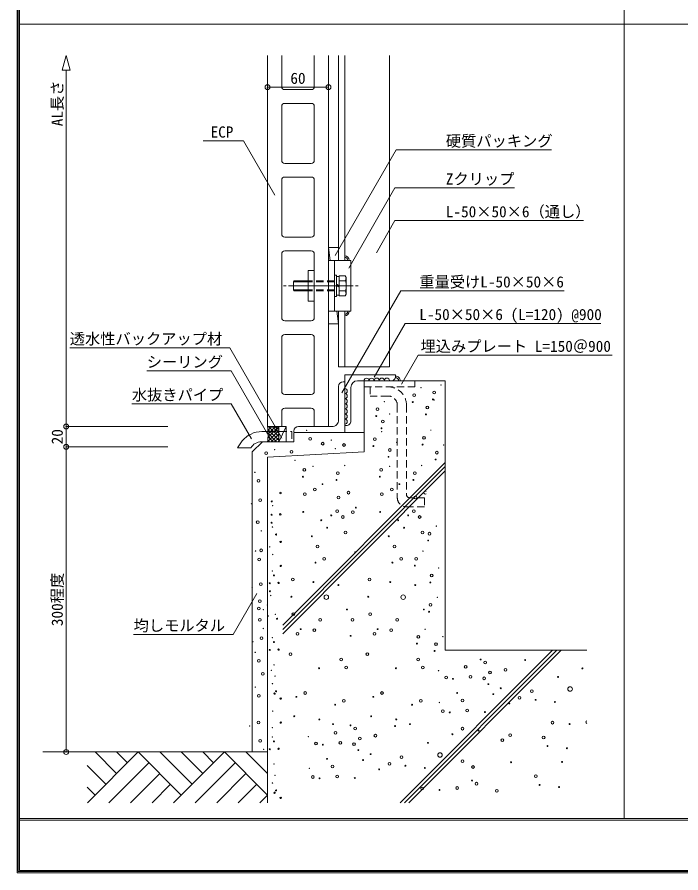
# Model space of a CAD drawing. Units: millimetres at full size, sheet at 1:6; details may follow other scales. Extents: x -1209 to 1209, y -852 to 852.
# Drawn here: x -1209 to -556, y -852 to -11 of the extents above; entities that cross this region are included whole.
import ezdxf
from ezdxf.enums import TextEntityAlignment as Align

# ---------------------------------------------------------------- set-up
doc = ezdxf.new("R2010")
doc.units = ezdxf.units.MM
doc.header["$LTSCALE"] = 6
doc.header["$PDMODE"] = 32
doc.header["$PDSIZE"] = 4.8
doc.linetypes.add('DASHED1', pattern=[1.8, 1.2, -0.6])
for name, color, linetype, lineweight in [('0-0_WAKU', 7, 'Continuous', 5), ('0-1_AL', 5, 'Continuous', 5), ('0-2_SUNPO', 7, 'Continuous', 5), ('0-3_STEEL', 6, 'Continuous', 5), ('0-4_KANAMONO', 6, 'Continuous', 5), ('0-5_FUKUSIZA', 3, 'Continuous', 5), ('0-7_KUTAI', 4, 'Continuous', 5)]:
    doc.layers.add(name, color=color, linetype=linetype, lineweight=lineweight)
doc.styles.add('ＭＳ ゴシック', font='')
doc.styles.get('ＭＳ ゴシック').set_extended_font_data('MS Gothic')

msp = doc.modelspace()

# ---------------------------------------------------------------- linework, layer by layer
at = {"layer": '0-0_WAKU'}
for p, q in [((-1209.414, -852.414), (-1209.414, 852.414)), ((-1208.207, -851.207), (-1208.207, 851.207)), ((-1207, -850), (-1207, 850)), ((-612, 850), (-612, -799)), ((-1207, -17.85), (0, -17.85)), ((-1207, -799), (1207, -799)), ((-1207, -800.7), (1207, -800.7)), ((-1209.414, -852.414), (1209.414, -852.414)), ((1208.207, -851.207), (-1208.207, -851.207)), ((1207, -850), (-1207, -850))]:
    msp.add_line(p, q, dxfattribs=at)
at = {"layer": '0-1_AL'}
for p, q in [((-963.008, -48.745), (-963.008, -413.511)), ((-949.008, -48.745), (-949.008, -79.211)), ((-949.008, -48.745), (-949.008, -79.211)), ((-917.008, -48.745), (-917.008, -79.211)), ((-917.008, -48.745), (-917.008, -79.211)), ((-903.008, -48.745), (-903.008, -413.511)), ((-946.008, -82.211), (-920.008, -82.211)), ((-949.008, -98.711), (-949.008, -151.711)), ((-946.008, -95.711), (-920.008, -95.711)), ((-917.008, -98.711), (-917.008, -151.711)), ((-949.008, -120.311), (-949.008, -151.711)), ((-917.008, -120.311), (-917.008, -151.711)), ((-946.008, -154.711), (-920.008, -154.711)), ((-946.008, -168.211), (-920.008, -168.211)), ((-949.008, -171.211), (-949.008, -224.211)), ((-917.008, -171.211), (-917.008, -224.211)), ((-949.008, -192.811), (-949.008, -224.211)), ((-917.008, -192.811), (-917.008, -224.211)), ((-946.008, -227.211), (-920.008, -227.211)), ((-949.008, -243.711), (-949.008, -306.511)), ((-946.008, -240.711), (-920.008, -240.711)), ((-917.008, -243.711), (-917.008, -306.511)), ((-946.008, -309.511), (-920.008, -309.511)), ((-949.008, -326.011), (-949.008, -379.011)), ((-946.008, -323.011), (-920.008, -323.011)), ((-917.008, -326.011), (-917.008, -379.011)), ((-946.008, -382.011), (-920.008, -382.011)), ((-949.008, -398.511), (-949.008, -413.511)), ((-946.008, -395.511), (-920.008, -395.511)), ((-917.008, -398.511), (-917.008, -413.511)), ((-949.008, -413.511), (-963.008, -413.511)), ((-917.008, -413.511), (-903.008, -413.511))]:
    msp.add_line(p, q, dxfattribs=at)
for centre, start, end in [((-946.008, -79.211), 180, 270), ((-920.008, -79.211), 270, 0), ((-946.008, -98.711), 90, 180), ((-920.008, -98.711), 0, 90), ((-946.008, -151.711), 180, 270), ((-920.008, -151.711), 270, 0), ((-946.008, -171.211), 90, 180), ((-920.008, -171.211), 0, 90), ((-946.008, -224.211), 180, 270), ((-920.008, -224.211), 270, 0), ((-946.008, -243.711), 90, 180), ((-920.008, -243.711), 0, 90), ((-946.008, -306.511), 180, 270), ((-920.008, -306.511), 270, 0), ((-946.008, -326.011), 90, 180), ((-920.008, -326.011), 0, 90), ((-946.008, -379.011), 180, 270), ((-920.008, -379.011), 270, 0), ((-946.008, -398.511), 90, 180), ((-920.008, -398.511), 0, 90)]:
    msp.add_arc(centre, 3, start, end, dxfattribs=at)
at = {"layer": '0-2_SUNPO'}
for p, q in [((-1161.17, -48.745), (-1165.052, -63.234)), ((-1161.17, -48.745), (-1157.288, -63.234)), ((-1165.052, -63.234), (-1157.288, -63.234)), ((-1161.17, -413.511), (-1161.17, -63.234)), ((-963.008, -79.832), (-903.008, -79.832)), ((-986.55, -132.674), (-1026.36, -132.674)), ((-955.766, -185.993), (-986.55, -132.674)), ((-896.543, -245.486), (-836.515, -141.515)), ((-683.632, -141.515), (-836.515, -141.515)), ((-883.024, -257.628), (-837.561, -178.884)), ((-837.561, -178.884), (-720.008, -178.884)), ((-855.859, -242.733), (-837.561, -211.041)), ((-837.561, -211.041), (-652.183, -211.041)), ((-889.745, -380.381), (-831.828, -280.067)), ((-671.138, -280.067), (-831.828, -280.067)), ((-858.031, -364.824), (-827.596, -312.109)), ((-827.596, -312.109), (-634.857, -312.109)), ((-1000.213, -336.046), (-1157.607, -336.046)), ((-948.886, -424.947), (-1000.213, -336.046)), ((-831.105, -371.705), (-814.744, -343.367)), ((-814.744, -343.367), (-623.974, -343.367)), ((-998.679, -358.809), (-1081.854, -358.809)), ((-960.392, -425.124), (-998.679, -358.809)), ((-1161.17, -413.511), (-1061.17, -413.511)), ((-1161.17, -413.511), (-1161.17, -433.509)), ((-1161.17, -433.509), (-1161.17, -733.511)), ((-1161.17, -433.509), (-1061.17, -433.509)), ((-973.492, -577.558), (-996.816, -617.957)), ((-996.816, -617.957), (-1094.772, -617.957)), ((-1161.17, -733.511), (-1149.001, -733.511))]:
    msp.add_line(p, q, dxfattribs=at)
msp.add_lwpolyline([(-978.712, -425.738), (-998.679, -391.154), (-1096.502, -391.154)], dxfattribs=at)
for p in [(-963.008, -79.832), (-903.008, -79.832), (-1161.17, -413.511), (-1161.17, -433.509), (-1161.17, -733.511)]:
    msp.add_point(p, dxfattribs=at)
at = {"layer": '0-3_STEEL'}
for p, q in [((-893.008, -250.112), (-893.008, -48.745)), ((-887.008, -250.112), (-887.008, -48.745)), ((-843.007, -354.848), (-843.007, -48.745)), ((-893.008, -354.848), (-893.008, -300.113)), ((-887.008, -354.848), (-887.008, -300.113)), ((-893.008, -354.848), (-843.007, -354.848)), ((-887.008, -369.513), (-888.508, -369.513)), ((-855.51, -362.511), (-887.008, -362.511)), ((-887.008, -362.511), (-837.01, -362.511)), ((-887.008, -362.511), (-887.008, -419.511)), ((-887.008, -369.513), (-887.008, -419.511)), ((-874.51, -368.511), (-841.51, -368.511)), ((-868.011, -368.511), (-868.011, -374.511)), ((-818.008, -368.511), (-868.011, -368.511)), ((-837.01, -364.011), (-837.01, -362.511)), ((-893.006, -407.013), (-893.008, -374.013)), ((-881.01, -408.009), (-881.008, -375.009)), ((-937.007, -418.011), (-937.007, -419.511)), ((-887.008, -419.511), (-937.007, -419.511)), ((-899.506, -413.511), (-932.506, -413.511)), ((-887.008, -412.509), (-885.508, -412.509))]:
    msp.add_line(p, q, dxfattribs=at)
at = {"layer": '0-3_STEEL', "linetype": 'DASHED1'}
for p, q in [((-818.008, -374.511), (-818.008, -368.511)), ((-868.011, -374.511), (-818.008, -374.511)), ((-862.008, -374.511), (-862.008, -383.511)), ((-844.263, -383.511), (-862.008, -383.511)), ((-835.263, -392.511), (-835.263, -483.512)), ((-826.263, -392.511), (-826.263, -480.512)), ((-808.608, -483.512), (-823.263, -483.512)), ((-808.608, -483.512), (-808.608, -492.512)), ((-808.608, -492.512), (-826.263, -492.512))]:
    msp.add_line(p, q, dxfattribs=at)
at = {"layer": '0-3_STEEL'}
for centre, radius, start, end in [((-888.508, -374.013), 4.5, 90, 180), ((-874.51, -375.009), 6.5, 90, 180), ((-841.51, -364.011), 4.5, 270, 0.00002), ((-899.506, -407.013), 6.5, 270, 0.00002), ((-885.508, -408.009), 4.5, 270, 0.00002), ((-932.506, -418.011), 4.5, 90, 180)]:
    msp.add_arc(centre, radius, start, end, dxfattribs=at)
at = {"layer": '0-3_STEEL', "linetype": 'DASHED1'}
for centre, radius, start, end in [((-844.263, -392.511), 18, 0, 90), ((-844.263, -392.511), 9, 0, 90), ((-826.263, -483.512), 9, 180, 270), ((-823.263, -480.512), 3, 180, 270)]:
    msp.add_arc(centre, radius, start, end, dxfattribs=at)
at = {"layer": '0-4_KANAMONO'}
for p, q in [((-903.007, -300.113), (-903.007, -250.112)), ((-897.025, -250.112), (-897.025, -300.113)), ((-923.023, -260.111), (-923.023, -290.111)), ((-917.008, -260.111), (-923.023, -260.111)), ((-917.008, -260.111), (-917.008, -290.111)), ((-897.025, -285.611), (-897.025, -264.611)), ((-895.024, -264.611), (-897.025, -264.611)), ((-895.024, -285.611), (-895.024, -264.611)), ((-892.525, -265.913), (-895.024, -265.913)), ((-892.525, -284.927), (-892.525, -265.298)), ((-886.429, -265.298), (-892.525, -265.298)), ((-885.523, -266.861), (-886.426, -265.298)), ((-886.351, -270.206), (-885.523, -266.864)), ((-885.523, -283.361), (-885.523, -266.861)), ((-944.752, -275.111), (-947.386, -275.111)), ((-878.653, -275.111), (-942.412, -275.111)), ((-937.525, -271.112), (-936.946, -270.113)), ((-923.026, -271.112), (-937.525, -271.112)), ((-937.525, -279.113), (-937.525, -271.112)), ((-923.026, -270.113), (-936.946, -270.113)), ((-892.525, -275.111), (-895.024, -273.668)), ((-892.525, -276.557), (-895.024, -275.111)), ((-886.351, -270.206), (-892.525, -270.206)), ((-873.679, -275.111), (-876.313, -275.111)), ((-923.026, -279.113), (-937.525, -279.113)), ((-937.525, -279.113), (-936.946, -280.112)), ((-923.026, -280.112), (-936.946, -280.112)), ((-895.024, -285.611), (-897.025, -285.611)), ((-892.525, -284.312), (-895.024, -284.312)), ((-886.351, -280.019), (-892.525, -280.019)), ((-886.429, -284.927), (-892.525, -284.927)), ((-885.523, -283.364), (-886.429, -284.927)), ((-886.348, -280.019), (-885.523, -283.361)), ((-917.008, -290.111), (-923.023, -290.111)), ((-881.008, -300.113), (-903.007, -300.113)), ((-887.008, -379.509), (-887.008, -375.555)), ((-968.535, -418.488), (-962.008, -418.495)), ((-992.668, -434.509), (-987.794, -427.547)), ((-969.008, -428.509), (-939.009, -428.509)), ((-992.668, -434.509), (-979.401, -434.509))]:
    msp.add_line(p, q, dxfattribs=at)
at = {"layer": '0-4_KANAMONO', "linetype": 'DASHED1'}
for p, q in [((-897.025, -270.113), (-923.023, -270.113)), ((-897.025, -271.112), (-923.023, -271.112)), ((-897.025, -279.113), (-923.023, -279.113)), ((-897.025, -280.112), (-923.023, -280.112)), ((-887.008, -419.511), (-887.008, -375.259)), ((-962.008, -418.495), (-947.009, -418.509)), ((-962.008, -418.495), (-939.009, -418.509)), ((-939.009, -418.509), (-939.009, -428.509))]:
    msp.add_line(p, q, dxfattribs=at)
at = {"layer": '0-4_KANAMONO'}
msp.add_lwpolyline([(-881.008, -300.113), (-881.008, -250.112), (-903.007, -250.112)], dxfattribs=at)
for centre, radius, start, end in [((-900.523, -275.111), 15, 340.90302, 19.097), ((-968.535, -443.488), 25, 90, 140.38399), ((-969.008, -440.509), 12, 90, 150)]:
    msp.add_arc(centre, radius, start, end, dxfattribs=at)
at = {"layer": '0-5_FUKUSIZA'}
for p, q in [((-893.008, -237.612), (-903.007, -237.612)), ((-901.341, -250.112), (-903.007, -237.612)), ((-893.008, -312.613), (-894.675, -300.113)), ((-893.008, -312.613), (-903.007, -312.613)), ((-952.008, -413.511), (-963.008, -413.511)), ((-962.921, -414.203), (-962.229, -413.511)), ((-962.828, -428.252), (-952.008, -417.433)), ((-962.706, -416.275), (-952.008, -426.973)), ((-962.616, -417.433), (-958.693, -413.511)), ((-962.536, -424.425), (-952.008, -413.897)), ((-962.494, -420.023), (-954.008, -428.509)), ((-962.478, -420.832), (-955.158, -413.511)), ((-961.935, -413.511), (-952.008, -423.437)), ((-958.399, -413.511), (-952.008, -419.901)), ((-954.864, -413.511), (-952.008, -416.366)), ((-952.008, -413.511), (-952.008, -428.509)), ((-944.625, -413.511), (-952.008, -413.511)), ((-952.008, -428.509), (-944.625, -413.511)), ((-944.625, -413.511), (-944.625, -428.509)), ((-962.697, -426.891), (-961.077, -428.511)), ((-962.503, -423.549), (-957.543, -428.509)), ((-959.551, -428.511), (-952.008, -420.968)), ((-958.009, -428.509), (-952.008, -428.509)), ((-956.013, -428.509), (-952.008, -424.504)), ((-952.478, -428.509), (-952.008, -428.039)), ((-952.008, -428.509), (-944.625, -428.509))]:
    msp.add_line(p, q, dxfattribs=at)
for centre, radius, start, end in [((-887.008, -250.109), 4.5, 0, 90), ((-887.008, -250.109), 3, 0, 90), ((-887.008, -300.113), 3, 270, 0), ((-887.008, -300.113), 4.5, 270, 0), ((-865.508, -368.511), 2.5, 0, 180), ((-860.51, -368.461), 2.5, 0, 180), ((-855.511, -368.411), 2.5, 0, 180), ((-850.513, -368.361), 2.5, 0, 180), ((-845.514, -368.311), 2.5, 0, 180), ((-837.003, -368.521), 3.023, 0.19299, 95.02397), ((-836.98, -368.511), 4.5, 0.00099, 90.39299), ((-887.008, -378.611), 2.5, 270, 89.99998), ((-886.958, -383.61), 2.5, 270, 89.99998), ((-886.958, -388.609), 2.5, 270, 89.99998), ((-886.958, -393.609), 2.5, 270, 89.99998), ((-886.958, -398.609), 2.5, 270, 89.99998), ((-886.958, -403.608), 2.5, 270, 89.99998), ((-886.958, -408.608), 2.5, 270, 89.99998), ((-1024.368, -421.635), 61.895, 353.62182, 7.54202)]:
    msp.add_arc(centre, radius, start, end, dxfattribs=at)
at = {"layer": '0-7_KUTAI'}
for p, q in [((-868.008, -368.511), (-788.008, -368.511)), ((-868.008, -368.511), (-868.008, -438.511)), ((-788.008, -368.511), (-788.008, -633.511)), ((-937.007, -419.511), (-868.008, -419.511)), ((-937.007, -419.911), (-937.007, -428.511)), ((-968.008, -428.511), (-978.008, -438.511)), ((-968.008, -428.511), (-937.007, -428.511)), ((-978.008, -438.511), (-978.008, -733.511)), ((-963.008, -443.511), (-868.008, -438.511)), ((-963.008, -443.511), (-963.008, -783.511)), ((-948.008, -608.711), (-788.008, -448.711)), ((-948.008, -612.953), (-788.008, -452.953)), ((-948.008, -617.196), (-788.008, -457.196)), ((-682.399, -633.511), (-832.399, -783.511)), ((-678.156, -633.511), (-828.156, -783.511)), ((-673.914, -633.511), (-823.914, -783.511)), ((-788.008, -633.511), (-648.678, -633.511)), ((-1184.257, -733.511), (-963.008, -733.511))]:
    msp.add_line(p, q, dxfattribs=at)
at = {"layer": '0-7_KUTAI', "color": 7}
for p, q in [((-1140.288, -783.511), (-1090.288, -733.511)), ((-1111.501, -754.724), (-1132.714, -733.511)), ((-1100.894, -744.117), (-1111.501, -733.511)), ((-1047.861, -775.937), (-1090.288, -733.511)), ((-1037.255, -765.331), (-1069.074, -733.511)), ((-1055.435, -783.511), (-1005.435, -733.511)), ((-1026.648, -754.724), (-1047.861, -733.511)), ((-1016.041, -744.117), (-1026.648, -733.511)), ((-963.008, -775.937), (-1005.435, -733.511)), ((-963.008, -754.724), (-984.222, -733.511)), ((-1122.107, -765.331), (-1140.519, -746.919)), ((-1119.074, -783.511), (-1079.681, -744.117)), ((-1034.222, -783.511), (-994.828, -744.117)), ((-1097.861, -783.511), (-1069.074, -754.724)), ((-1013.008, -783.511), (-984.222, -754.724)), ((-1076.648, -783.511), (-1058.468, -765.331)), ((-991.795, -783.511), (-973.615, -765.331)), ((-1132.714, -775.937), (-1140.519, -768.132)), ((-970.582, -783.511), (-963.008, -775.937))]:
    msp.add_line(p, q, dxfattribs=at)
at = {"layer": '0-7_KUTAI'}
for centre, radius in [((-812.054, -375.296), 0.2), ((-792.148, -372.685), 0.2), ((-818.797, -382.735), 1.35), ((-800.214, -386.849), 0.45), ((-798.89, -380.124), 1.35), ((-854.694, -396.441), 1.35), ((-847.952, -389.002), 0.2), ((-820.121, -389.46), 0.45), ((-805.743, -394.81), 1.35), ((-799.001, -387.37), 0.2), ((-856.018, -403.166), 0.45), ((-842.73, -401.077), 0.2), ((-807.067, -401.534), 0.45), ((-849.473, -408.516), 1.35), ((-924.497, -417.249), 0.2), ((-850.797, -415.241), 0.45), ((-850.693, -418.536), 0.2), ((-802.264, -417.067), 0.2), ((-921.031, -425.696), 1.35), ((-908.71, -430.358), 1.35), ((-900.263, -426.892), 0.2), ((-857.435, -425.975), 1.35), ((-835.877, -429.142), 0.2), ((-809.006, -424.507), 1.35), ((-955.876, -436.216), 0.2), ((-939.347, -438.35), 1.35), ((-896.177, -435.156), 0.2), ((-887.73, -431.69), 1.35), ((-858.76, -432.7), 0.45), ((-842.619, -436.581), 1.35), ((-810.331, -431.231), 0.45), ((-789.537, -431.753), 0.2), ((-964.323, -439.682), 1.35), ((-843.944, -443.306), 0.45), ((-797.604, -445.917), 0.45), ((-796.279, -439.192), 1.35), ((-935.881, -446.797), 0.2), ((-918.324, -452.647), 0.2), ((-887.019, -451.814), 0.2), ((-842.662, -452.647), 0.2), ((-811.357, -451.814), 0.2), ((-975.448, -458.543), 0.2), ((-928.095, -462.838), 0.45), ((-926.771, -456.113), 1.35), ((-893.761, -459.254), 1.35), ((-852.433, -462.838), 0.45), ((-851.109, -456.113), 1.35), ((-818.099, -459.254), 1.35), ((-971.982, -466.989), 1.35), ((-908.917, -470.184), 0.45), ((-895.086, -465.979), 0.45), ((-833.254, -470.184), 0.45), ((-819.424, -465.979), 0.45), ((-950.211, -478.89), 0.7), ((-926.17, -480.092), 1.35), ((-916.336, -475.383), 1.35), ((-883.327, -478.524), 1.35), ((-850.507, -480.092), 1.35), ((-840.674, -475.383), 1.35), ((-970.317, -485.971), 1.35), ((-958.782, -487.168), 0.5), ((-893.16, -483.233), 1.35), ((-817.498, -483.233), 1.35), ((-978.764, -489.437), 0.2), ((-957.955, -491.279), 0.2), ((-894.575, -496.661), 1.35), ((-879.117, -497.747), 1.35), ((-876.055, -493.224), 0.45), ((-818.912, -496.661), 1.35), ((-959.054, -500.266), 0.5), ((-950.378, -499.871), 0.7), ((-927.77, -497.429), 0.45), ((-900.286, -500.919), 0.45), ((-888.951, -502.456), 1.35), ((-852.108, -497.429), 0.45), ((-824.623, -500.919), 0.45), ((-813.289, -502.456), 1.35), ((-972.648, -507.617), 1.35), ((-958.948, -508.149), 0.5), ((-958.121, -512.26), 0.2), ((-910.119, -505.628), 0.45), ((-904.318, -513.049), 0.45), ((-834.457, -505.628), 0.45), ((-828.655, -513.049), 0.45), ((-796.814, -511.445), 0.2), ((-969.182, -516.064), 0.2), ((-954.621, -519.672), 0.5), ((-919.351, -521.459), 0.45), ((-886.156, -517.687), 1.35), ((-843.689, -521.459), 0.45), ((-810.494, -517.687), 1.35), ((-803.557, -518.884), 1.35), ((-950.038, -526.948), 0.7), ((-804.881, -525.609), 0.45), ((-974.782, -535.801), 0.2), ((-969.318, -535.257), 1.35), ((-960.871, -531.791), 0.2), ((-913.817, -531.504), 1.35), ((-876.656, -537.078), 0.45), ((-838.155, -531.504), 1.35), ((-809.966, -536.051), 0.2), ((-971.316, -544.248), 1.35), ((-957.781, -539.337), 0.2), ((-915.743, -547.291), 0.45), ((-907.203, -543.519), 1.35), ((-840.081, -547.291), 0.45), ((-831.54, -543.519), 1.35), ((-816.708, -543.49), 1.35), ((-949.897, -550.577), 0.7), ((-818.032, -550.215), 0.45), ((-794.693, -552.596), 0.2), ((-958.191, -555.664), 0.2), ((-956.653, -559.969), 0.5), ((-938.183, -563.838), 1.35), ((-862.521, -563.838), 1.35), ((-801.435, -560.036), 1.35), ((-978.098, -572.024), 0.2), ((-969.651, -568.558), 1.35), ((-960.746, -567.639), 0.5), ((-952.07, -567.245), 0.7), ((-917.859, -566.409), 0.45), ((-893.205, -569.413), 0.45), ((-842.197, -566.409), 0.45), ((-817.542, -569.413), 0.45), ((-802.76, -566.76), 0.45), ((-960.641, -575.522), 0.5), ((-959.814, -579.633), 0.2), ((-939.507, -580.827), 0.45), ((-905.11, -581.26), 2.25), ((-863.845, -580.827), 0.45), ((-829.447, -581.26), 2.25), ((-970.65, -585.209), 1.35), ((-963.202, -589.069), 0.2), ((-802.708, -588.884), 1.35), ((-795.966, -581.445), 0.2), ((-971.649, -592.535), 1.35), ((-967.184, -593.655), 0.2), ((-937.582, -598.081), 1.35), ((-884.786, -593.443), 0.45), ((-861.919, -598.081), 1.35), ((-809.123, -593.443), 0.45), ((-804.032, -595.609), 0.45), ((-970.65, -603.658), 1.35), ((-962.183, -599.813), 0.2), ((-955.195, -598.236), 0.2), ((-953.657, -602.541), 0.5), ((-911.123, -603.488), 1.35), ((-879.252, -603.488), 1.35), ((-835.461, -603.488), 1.35), ((-967.184, -612.104), 0.2), ((-930.31, -612.781), 0.45), ((-916.941, -613.768), 1.35), ((-854.648, -612.781), 0.45), ((-841.278, -613.768), 1.35), ((-807.845, -612.839), 0.2), ((-968.985, -621.64), 1.35), ((-958.191, -621.188), 0.2), ((-933.372, -617.305), 1.35), ((-881.178, -619.275), 0.45), ((-857.71, -617.305), 1.35), ((-814.587, -620.278), 1.35), ((-790.451, -620.051), 0.2), ((-977.432, -625.106), 0.2), ((-956.653, -625.493), 0.5), ((-815.911, -627.003), 0.45), ((-797.193, -627.49), 1.35), ((-975.115, -635.505), 0.2), ((-960.746, -633.163), 0.5), ((-952.07, -632.769), 0.7), ((-940.411, -637.245), 1.35), ((-864.749, -637.245), 1.35), ((-798.517, -634.215), 0.45), ((-971.649, -643.952), 1.35), ((-956.688, -647.825), 0.2), ((-890.5, -642.651), 1.35), ((-814.838, -642.651), 1.35), ((-753.287, -642.583), 0.45), ((-748.764, -645.646), 1.35), ((-709.433, -643.185), 0.45), ((-967.653, -656.607), 1.35), ((-959.206, -653.141), 0.2), ((-912.27, -651.229), 0.45), ((-885.689, -650.461), 1.35), ((-836.608, -651.229), 0.45), ((-810.027, -650.461), 1.35), ((-794.697, -653.548), 0.2), ((-767.988, -649.855), 1.35), ((-744.055, -655.479), 1.35), ((-728.824, -652.684), 1.35), ((-653.069, -651.314), 0.45), ((-955.676, -658.96), 0.2), ((-787.258, -660.29), 1.35), ((-780.533, -661.614), 0.45), ((-763.279, -659.689), 1.35), ((-749.85, -661.103), 1.35), ((-677.099, -659.733), 0.45), ((-975.115, -669.806), 0.2), ((-958.121, -666.328), 0.2), ((-745.593, -666.814), 0.45), ((-733.463, -670.846), 0.45), ((-702.992, -673.731), 1.35), ((-665.251, -671.638), 2.25), ((-971.649, -678.252), 1.35), ((-956.01, -676.045), 0.7), ((-954.621, -673.74), 0.5), ((-950.038, -681.017), 0.7), ((-934.54, -679.322), 0.45), ((-925.999, -675.55), 1.35), ((-858.877, -679.322), 0.45), ((-850.337, -675.55), 1.35), ((-776.328, -675.445), 0.45), ((-771.128, -682.865), 1.35), ((-740.884, -676.648), 0.45), ((-715.007, -680.346), 1.35), ((-896.383, -687.042), 0.45), ((-887.843, -683.27), 1.35), ((-820.721, -687.042), 0.45), ((-812.181, -683.27), 1.35), ((-793.864, -684.853), 0.2), ((-725.052, -685.879), 0.45), ((-699.22, -682.271), 0.45), ((-680.102, -684.388), 0.45), ((-957.781, -693.405), 0.2), ((-936.656, -698.44), 0.45), ((-860.994, -698.44), 0.45), ((-790.398, -693.299), 1.35), ((-783.674, -694.624), 0.45), ((-766.419, -692.698), 1.35), ((-749.082, -694.298), 0.45), ((-971.982, -704.56), 1.35), ((-949.897, -704.645), 0.7), ((-912.001, -701.443), 0.45), ((-898.5, -706.16), 0.45), ((-836.339, -701.443), 0.45), ((-822.837, -706.16), 0.45), ((-682.673, -704.712), 1.35), ((-665.684, -706.036), 0.45), ((-980.429, -708.026), 0.2), ((-958.191, -709.733), 0.2), ((-896.023, -714.677), 1.35), ((-881.323, -707.405), 0.45), ((-876.8, -710.467), 1.35), ((-837.468, -708.006), 0.45), ((-771.059, -710.602), 1.35), ((-755.272, -712.528), 0.45), ((-970.317, -722.543), 1.35), ((-958.191, -718.797), 0.2), ((-956.653, -723.101), 0.5), ((-922.732, -718.369), 0.2), ((-891.314, -724.51), 1.35), ((-872.09, -720.301), 1.35), ((-856.86, -717.506), 1.35), ((-781.104, -716.136), 0.45), ((-731.896, -721.85), 1.35), ((-724.086, -717.039), 1.35), ((-691.277, -719.193), 1.35), ((-966.851, -730.99), 0.2), ((-960.746, -730.772), 0.5), ((-952.07, -730.377), 0.7), ((-915.293, -725.111), 1.35), ((-908.568, -726.436), 0.45), ((-877.886, -725.924), 1.35), ((-873.628, -731.636), 0.45), ((-805.134, -724.554), 0.45), ((-687.505, -727.733), 0.45), ((-668.387, -729.85), 0.45), ((-904.363, -740.266), 0.45), ((-861.498, -735.667), 0.45), ((-831.028, -738.552), 1.35), ((-793.287, -736.459), 2.25), ((-956.688, -745.434), 0.2), ((-899.164, -747.686), 1.35), ((-868.919, -741.469), 0.45), ((-843.043, -745.167), 1.35), ((-827.256, -747.093), 0.45), ((-808.138, -749.209), 0.45), ((-771.059, -742.473), 1.35), ((-760.779, -748.29), 1.35), ((-723.318, -743.62), 0.45), ((-673.104, -743.351), 0.45), ((-955.676, -756.568), 0.2), ((-921.9, -749.674), 0.2), ((-918.434, -758.121), 1.35), ((-894.455, -757.519), 1.35), ((-853.088, -750.701), 0.45), ((-698.997, -757.349), 1.35), ((-958.121, -763.936), 0.2), ((-911.709, -759.445), 0.45), ((-877.118, -759.12), 0.45), ((-761.765, -761.66), 0.45), ((-757.242, -764.722), 1.35), ((-695.225, -765.889), 0.45), ((-956.01, -773.654), 0.7), ((-954.621, -771.349), 0.5), ((-810.708, -769.533), 1.35), ((-793.72, -770.857), 0.45), ((-776.466, -768.932), 1.35), ((-737.302, -771.761), 1.35), ((-676.107, -768.006), 0.45), ((-950.038, -778.625), 0.7)]:
    msp.add_circle(centre, radius, dxfattribs=at)
for centre, start, end in [((-807.664, -478.524), 60.92544, 299.07456), ((-648.43, -704.11), 100.58065, 259.41935)]:
    msp.add_arc(centre, 1.35, start, end, dxfattribs=at)

# ---------------------------------------------------------------- texts
at = {"layer": '0-2_SUNPO', "style": 'ＭＳ ゴシック'}
for s, p in [('60', (-940.508, -79.832)), ('ECP', (-1019.05, -132.674)), ('硬質パッキング', (-787.508, -141.515)), ('Zクリップ', (-787.508, -178.884)), ('L-50×50×6（通し）', (-787.508, -211.041)), ('重量受けL-50×50×6', (-813.638, -280.067)), ('L-50×50×6 (L=120) @900', (-813.638, -312.109)), ('透水性バックアップ材', (-1157.607, -336.046)), ('埋込みプレート L=150＠900', (-812.444, -343.367)), ('シーリング', (-1081.854, -358.809)), ('水抜きパイプ', (-1096.502, -391.154)), ('均しモルタル', (-1094.772, -617.957))]:
    msp.add_text(s, height=11, dxfattribs=at).set_placement(p, align=Align.BOTTOM_LEFT)
for s, p in [('AL長さ', (-1161.17, -118.234)), ('20', (-1161.17, -431.01)), ('300程度', (-1161.17, -609.76))]:
    msp.add_text(s, height=11, rotation=90, dxfattribs=at).set_placement(p, align=Align.BOTTOM_LEFT)

doc.saveas('drawing.dxf')
